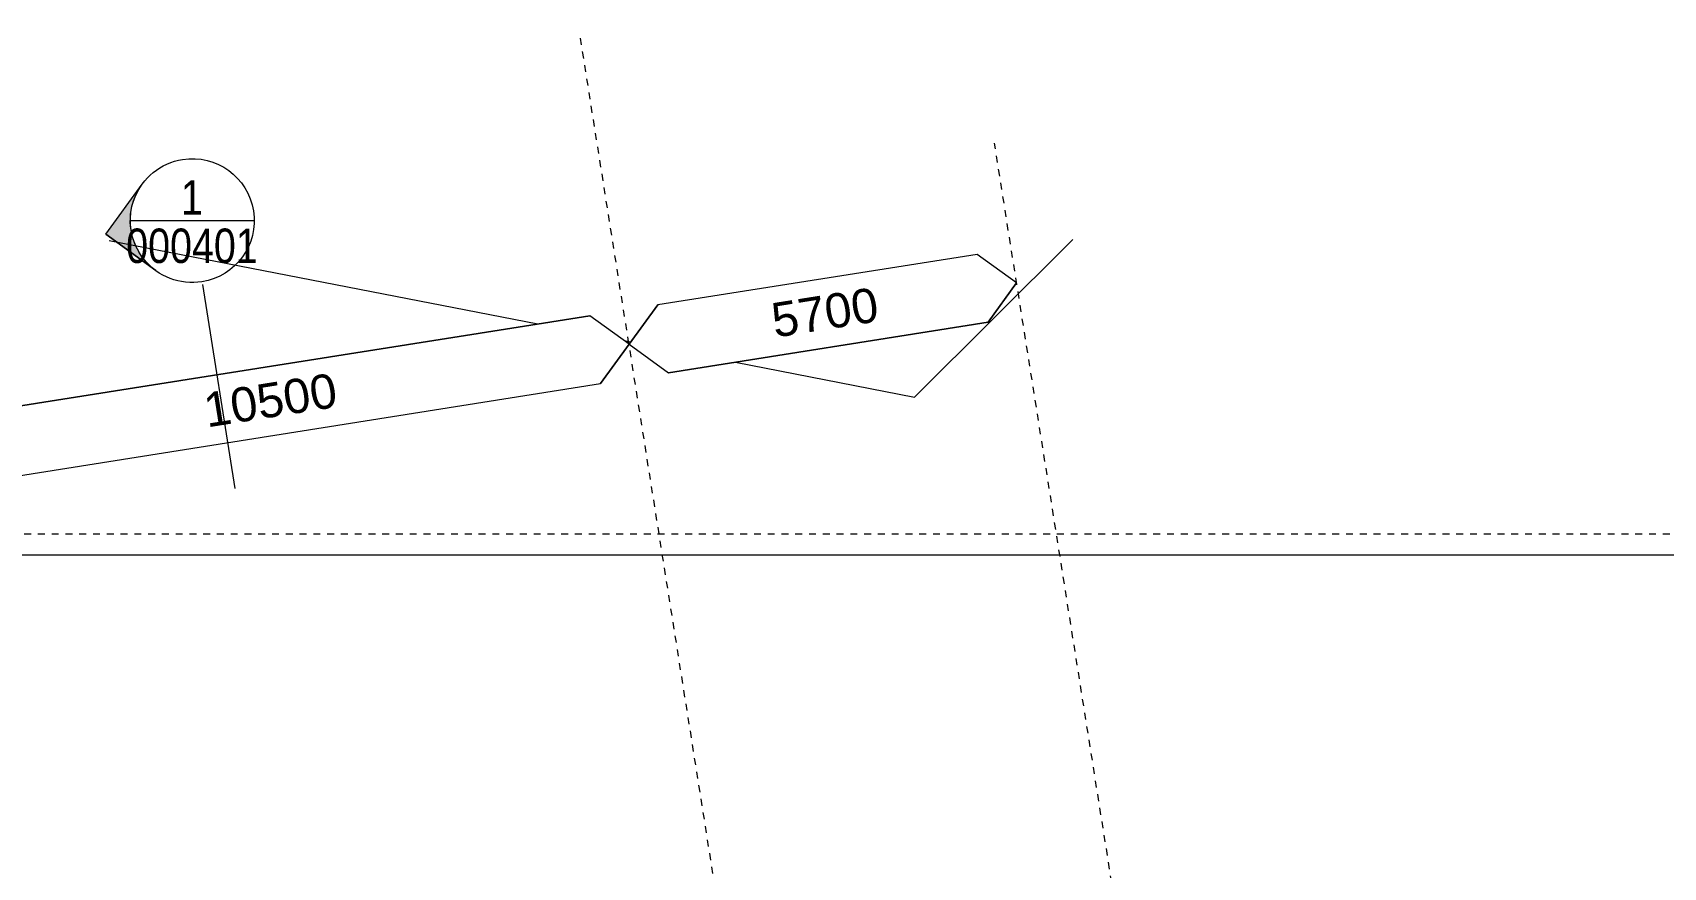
# Model space of a CAD drawing. Header units: metres. Extents: x -2358 to -2216, y 3959 to 4067.
# Drawn here: x -2253.36 to -2229.67, y 4054.6 to 4066.73 of the extents above; entities that cross this region are included whole.
import ezdxf

# ---------------------------------------------------------------- set-up
doc = ezdxf.new("R2010")
doc.units = ezdxf.units.M
doc.linetypes.add('AEC_Double Dash', pattern=[0.039, 0.015, -0.004, 0.006, -0.004, 0.006, -0.004])
doc.linetypes.add('Grid Line', pattern=[0.021, 0.012, -0.003, 0.003, -0.003])
for name, color, linetype, lineweight in [('A-ANNO-NOTE', 131, 'Continuous', 5), ('A-DETL-GENF', 92, 'Continuous', 5), ('A-FLOR', 192, 'Continuous', 5), ('C-PROP-LINE', 91, 'AEC_Double Dash', 13), ('C-TOPO', 7, 'Continuous', 5), ('G-ANNO-SYMB', 111, 'Continuous', 5), ('S-GRID', 1, 'Continuous', 5)]:
    doc.layers.add(name, color=color, linetype=linetype, lineweight=lineweight)
doc.styles.add('Arial', font='arial.ttf', dxfattribs={"height": 0.5})
doc.styles.add('Arial Narrow', font='ARIALN.TTF', dxfattribs={"height": 0.5})

# ---------------------------------------------------------------- blocks, each defined once
blk = doc.blocks.new('Family - ___-240017-ROOF - Part B')
at = {"layer": 'C-PROP-LINE'}
blk.add_line((-2226.983, 4059.444), (-2260.611, 4059.444), dxfattribs=at)
blk = doc.blocks.new('Dimension - Grids _2D_ - 1-200-2186991-ROOF - Part B')
at = {"layer": 'A-DETL-GENF'}
for p, q in [((-4.573, 0.5), (-5.073, 0)), ((-5.073, 0), (-4.573, 0.5)), ((4.927, 0.5), (-4.573, 0.5)), ((-4.573, 0.5), (4.927, 0.5)), ((5.427, 0), (4.927, 0.5)), ((5.427, 0), (4.927, 0.5)), ((-5.073, 0), (-4.573, -0.5)), ((-5.073, 0), (-4.573, -0.5)), ((4.927, -0.5), (5.427, 0)), ((5.427, 0), (4.927, -0.5)), ((-4.573, -0.5), (4.927, -0.5)), ((-4.573, -0.5), (4.927, -0.5))]:
    blk.add_line(p, q, dxfattribs=at)
blk = doc.blocks.new('Dimension - Grids _2D_ - 1-200-2187167-ROOF - Part B')
at = {"layer": 'A-DETL-GENF'}
for p, q in [((-2.173, 0.5), (-2.673, 0)), ((-2.673, 0), (-2.173, 0.5)), ((2.527, 0.5), (-2.173, 0.5)), ((-2.173, 0.5), (2.527, 0.5)), ((3.027, 0), (2.527, 0.5)), ((3.027, 0), (2.527, 0.5)), ((-2.673, 0), (-2.173, -0.5)), ((-2.673, 0), (-2.173, -0.5)), ((2.527, -0.5), (3.027, 0)), ((3.027, 0), (2.527, -0.5)), ((-2.173, -0.5), (2.527, -0.5)), ((-2.173, -0.5), (2.527, -0.5))]:
    blk.add_line(p, q, dxfattribs=at)
blk = doc.blocks.new('Section - Black 2-3055132-ROOF - Part B')
at = {"layer": 'G-ANNO-SYMB'}
h = blk.add_hatch(color=256, dxfattribs=at)
edge = h.paths.add_edge_path()
edge.add_line((-0.00788, 0.00318), (-0.0047, 0.00636))
edge.add_line((-0.0047, 0.00636), (-0.00152, 0.00318))
edge.add_arc((-0.0047, 0), 0.0045, 45, 135)
for p, q in [((-0.0047, 0.00636), (-0.00788, 0.00318)), ((-0.0047, 0.00636), (-0.00788, 0.00318)), ((-0.0047, 0.00636), (-0.00152, 0.00318)), ((-0.00152, 0.00318), (-0.0047, 0.00636))]:
    blk.add_line(p, q, dxfattribs=at)
for start, end in [(360, 180), (45, 135), (180, 360)]:
    blk.add_arc((-0.0047, 0), 0.0045, start, end, dxfattribs=at)

msp = doc.modelspace()

# ---------------------------------------------------------------- linework, layer by layer
at = {"layer": 'A-FLOR'}
for p, q in [((-2251.931, 4059.144), (-2251.006, 4059.144)), ((-2250.248, 4059.144), (-2250.248, 4059.144)), ((-2245.619, 4059.144), (-2226.715, 4059.144))]:
    msp.add_line(p, q, dxfattribs=at)
at = {"layer": 'C-TOPO'}
for p, q in [((-2252.25, 4063.711), (-2246.023, 4062.5)), ((-2240.551, 4061.435), (-2238.25, 4063.727)), ((-2244.771, 4062.256), (-2244.673, 4062.237)), ((-2243.154, 4061.942), (-2240.551, 4061.435)), ((-2255.321, 4059.144), (-2251.931, 4059.144)), ((-2251.006, 4059.144), (-2250.248, 4059.144)), ((-2250.248, 4059.144), (-2245.619, 4059.144))]:
    msp.add_line(p, q, dxfattribs=at)
at = {"layer": 'G-ANNO-SYMB'}
for p, q in [((-2251.942, 4064.001), (-2250.142, 4064.001)), ((-2250.895, 4063.073), (-2250.426, 4060.108))]:
    msp.add_line(p, q, dxfattribs=at)
at = {"layer": 'S-GRID', "linetype": 'Grid Line'}
for p, q in [((-2235.782, 4005.913), (-2245.416, 4066.735)), ((-2229.896, 4005.19), (-2239.39, 4065.128))]:
    msp.add_line(p, q, dxfattribs=at)

# ---------------------------------------------------------------- block references
at = {"layer": 'A-DETL-GENF'}
for name, p, rotation in [('Dimension - Grids _2D_ - 1-200-2187167-ROOF - Part B', (-2241.708, 4062.677), 189.0003283881531), ('Dimension - Grids _2D_ - 1-200-2186991-ROOF - Part B', (-2250.058, 4061.354), 9.000328388138234)]:
    msp.add_blockref(name, p, dxfattribs=dict(at, rotation=rotation))
at = {"layer": 'C-PROP-LINE'}
msp.add_blockref('Family - ___-240017-ROOF - Part B', (0, 0), dxfattribs=at)
at = {"layer": 'G-ANNO-SYMB', "extrusion": (0, 0, -1), "xscale": 199.9999999999998, "yscale": 199.9999999999998, "zscale": 199.9999999999998, "rotation": 260.9996716118549}
msp.add_blockref('Section - Black 2-3055132-ROOF - Part B', (2250.895, 4063.073), dxfattribs=at)

# ---------------------------------------------------------------- texts
at = {"layer": 'A-ANNO-NOTE', "char_height": 0.5, "attachment_point": 1, "rotation": 9.0003, "style": 'Arial'}
for s, insert, width in [('5700', (-2242.66, 4062.793), 1.85991), ('10500', (-2250.907, 4061.487), 2.32489)]:
    msp.add_mtext(s, dxfattribs=dict(at, insert=insert, width=width))
at = {"layer": 'G-ANNO-SYMB', "char_height": 0.5, "attachment_point": 1, "style": 'Arial Narrow'}
for s, insert, width in [('1', (-2251.208, 4064.589), 0.38481), ('000401', (-2252.002, 4063.885), 2.30886)]:
    msp.add_mtext(s, dxfattribs=dict(at, insert=insert, width=width))

doc.saveas('drawing.dxf')
